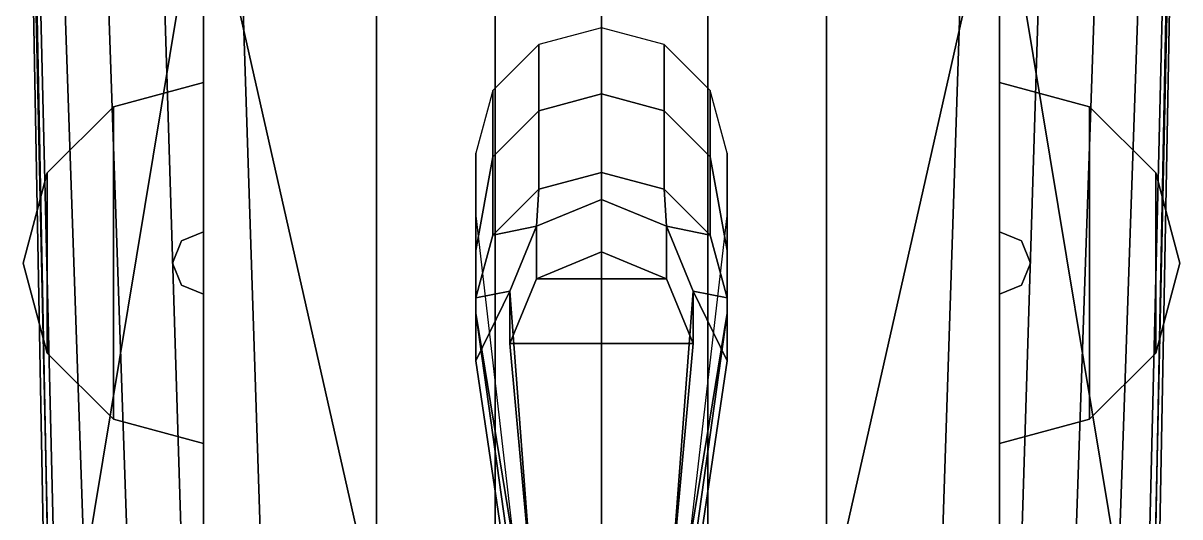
# Model space of a CAD drawing. Extents: x -9 to 9, y -98 to 98.
# Drawn here: x -9.26 to 9.26, y -19.58 to -11.67 of the extents above; entities that cross this region are included whole.
import ezdxf

# ---------------------------------------------------------------- set-up
doc = ezdxf.new("R2010")
doc.units = 0
doc.layers.get('0').update_dxf_attribs({"linetype": 'CONTINUOUS'})
doc.layers.add('SUPERSTRUCTURE', color=3, linetype='CONTINUOUS')

msp = doc.modelspace()

# ---------------------------------------------------------------- linework, layer by layer
for points in [[(-9.14, -8.84, 3.52), (-9.09, -8.84, -1.44), (-8.8, -23.54, -0.89), (-8.87, -23.54, 3.52)], [(-9.11, -8.84, 4.91), (-9.14, -8.84, 3.52), (-8.87, -23.54, 3.52), (-8.79, -23.54, 4.91)], [(-9.09, -8.84, -1.44), (-9.04, -8.84, -2.17), (-8.69, -23.54, -1.82), (-8.8, -23.54, -0.89)], [(-9.04, -8.84, -2.17), (-8.68, -8.84, -3.2), (-8.17, -23.54, -3.2), (-8.69, -23.54, -1.82)], [(-8.68, -8.84, -3.2), (-7.98, -8.84, -4.23), (-7.47, -23.54, -4.05), (-8.17, -23.54, -3.2)], [(-7.98, -8.84, -4.23), (-7.07, -8.84, -4.95), (-6.62, -23.54, -4.65), (-7.47, -23.54, -4.05)], [(-7.07, -8.84, -4.95), (-5.82, -8.84, -5.55), (-5.34, -23.54, -5.18), (-6.62, -23.54, -4.65)], [(-5.82, -8.84, -5.55), (-3.6, -8.84, -5.82), (-3.6, -23.54, -5.5), (-5.34, -23.54, -5.18)], [(-3.6, -8.84, -5.82), (-1.7, -8.84, -5.85), (-1.7, -23.54, -5.74), (-3.6, -23.54, -5.5)], [(0, -23.54, -5.97), (-1.7, -23.54, -5.74), (-1.7, -8.84, -5.85), (0, -8.84, -5.97)], [(0, -8.84, -5.97), (1.7, -8.84, -5.85), (1.7, -23.54, -5.74), (0, -23.54, -5.97)], [(3.6, -23.54, -5.5), (1.7, -23.54, -5.74), (1.7, -8.84, -5.85), (3.6, -8.84, -5.82)], [(5.34, -23.54, -5.18), (3.6, -23.54, -5.5), (3.6, -8.84, -5.82), (5.82, -8.84, -5.55)], [(6.62, -23.54, -4.65), (5.34, -23.54, -5.18), (5.82, -8.84, -5.55), (7.07, -8.84, -4.95)], [(7.47, -23.54, -4.05), (6.62, -23.54, -4.65), (7.07, -8.84, -4.95), (7.98, -8.84, -4.23)], [(8.17, -23.54, -3.2), (7.47, -23.54, -4.05), (7.98, -8.84, -4.23), (8.68, -8.84, -3.2)], [(8.69, -23.54, -1.82), (8.17, -23.54, -3.2), (8.68, -8.84, -3.2), (9.04, -8.84, -2.17)], [(8.8, -23.54, -0.89), (8.69, -23.54, -1.82), (9.04, -8.84, -2.17), (9.09, -8.84, -1.44)], [(8.79, -23.54, 4.91), (8.87, -23.54, 3.52), (9.14, -8.84, 3.52), (9.11, -8.84, 4.91)], [(8.87, -23.54, 3.52), (8.8, -23.54, -0.89), (9.09, -8.84, -1.44), (9.14, -8.84, 3.52)]]:
    msp.add_3dface(points)
at = {"layer": 'SUPERSTRUCTURE'}
for points in [[(-8.79, -23.54, 4.91), (-6.37, -8.92, 4.91), (-6.37, -8.92, 4.91), (-9.11, -8.84, 4.91)], [(6.37, -8.92, 4.91), (8.79, -23.54, 4.91), (9.11, -8.84, 4.91), (6.37, -8.92, 4.91)], [(-8.63, -38.17, 4.91), (-6.37, -39.81, 4.91), (-6.37, -8.92, 4.91), (-8.79, -23.54, 4.91)], [(-6.37, -8.92, 7.26), (-3.51, -21.59, 7.26), (3.51, -21.59, 7.26), (6.37, -8.92, 7.26)], [(-6.37, -8.92, 4.91), (-6.37, -15.01, 4.91), (-6.37, -15.01, 7.26), (-6.37, -8.92, 7.26)], [(-3.51, -21.59, 7.26), (-6.37, -8.92, 7.26), (-6.37, -39.81, 7.26), (-3.51, -37.47, 7.26)], [(6.37, -39.81, 7.26), (6.37, -8.92, 7.26), (3.51, -21.59, 7.26), (3.51, -37.47, 7.26)], [(6.37, -39.81, 4.91), (8.63, -38.17, 4.91), (8.79, -23.54, 4.91), (6.37, -8.92, 4.91)], [(6.37, -15.01, 7.26), (6.37, -15.01, 4.91), (6.37, -8.92, 4.91), (6.37, -8.92, 7.26)], [(0, -11.74, 7.26), (-1.005, -12.009, 7.26), (-1.005, -13.07, 10.76), (0, -12.8, 10.81)], [(1.005, -12.009, 7.26), (0, -11.74, 7.26), (0, -12.8, 10.81), (1.005, -13.07, 10.76)], [(-1.005, -12.009, 7.26), (-1.741, -12.745, 7.26), (-1.741, -13.81, 10.63), (-1.005, -13.07, 10.76)], [(1.741, -12.745, 7.26), (1.005, -12.009, 7.26), (1.005, -13.07, 10.76), (1.741, -13.81, 10.63)], [(-7.815, -13.007, 7.16), (-6.37, -12.62, 7.16), (-6.37, -18.4, 7.16), (-7.815, -18.013, 7.16)], [(-7.815, -18.013, 7.26), (-6.37, -18.4, 7.26), (-6.37, -12.62, 7.26), (-7.815, -13.007, 7.26)], [(-7.815, -13.007, 7.26), (-6.37, -12.62, 7.26), (-6.37, -12.62, 7.16), (-7.815, -13.007, 7.16)], [(-1.741, -12.745, 7.26), (-2.01, -13.75, 7.26), (-2.01, -15.31, 10.45), (-1.741, -13.81, 10.63)], [(2.01, -13.75, 7.26), (1.741, -12.745, 7.26), (1.741, -13.81, 10.63), (2.01, -15.31, 10.45)], [(6.37, -12.62, 7.26), (7.815, -13.007, 7.26), (7.815, -13.007, 7.16), (6.37, -12.62, 7.16)], [(7.815, -13.007, 7.26), (6.37, -12.62, 7.26), (6.37, -18.4, 7.26), (7.815, -18.013, 7.26)], [(7.815, -18.013, 7.16), (6.37, -18.4, 7.16), (6.37, -12.62, 7.16), (7.815, -13.007, 7.16)], [(0, -12.8, 10.81), (-1.005, -13.07, 10.76), (-1.005, -14.329, 17.19), (0, -14.06, 17.25)], [(1.005, -13.07, 10.76), (0, -12.8, 10.81), (0, -14.06, 17.25), (1.005, -14.329, 17.19)], [(-8.873, -14.065, 7.16), (-7.815, -13.007, 7.16), (-7.815, -18.013, 7.16), (-8.873, -16.955, 7.16)], [(-8.873, -16.955, 7.26), (-7.815, -18.013, 7.26), (-7.815, -13.007, 7.26), (-8.873, -14.065, 7.26)], [(-8.873, -14.065, 7.26), (-7.815, -13.007, 7.26), (-7.815, -13.007, 7.16), (-8.873, -14.065, 7.16)], [(-1.005, -13.07, 10.76), (-1.741, -13.81, 10.63), (-1.741, -15.065, 17.03), (-1.005, -14.329, 17.19)], [(1.741, -13.81, 10.63), (1.005, -13.07, 10.76), (1.005, -14.329, 17.19), (1.741, -15.065, 17.03)], [(7.815, -13.007, 7.26), (8.873, -14.065, 7.26), (8.873, -14.065, 7.16), (7.815, -13.007, 7.16)], [(8.873, -14.065, 7.26), (7.815, -13.007, 7.26), (7.815, -18.013, 7.26), (8.873, -16.955, 7.26)], [(8.873, -16.955, 7.16), (7.815, -18.013, 7.16), (7.815, -13.007, 7.16), (8.873, -14.065, 7.16)], [(-2.01, -13.75, 7.26), (-2.01, -14.755, 7.26), (-2.01, -16.315, 10.26), (-2.01, -15.31, 10.45)], [(-1.741, -13.81, 10.63), (-2.01, -15.31, 10.45), (-2.01, -16.07, 16.82), (-1.741, -15.065, 17.03)], [(2.01, -15.31, 10.45), (1.741, -13.81, 10.63), (1.741, -15.065, 17.03), (2.01, -16.07, 16.82)], [(2.01, -14.755, 7.26), (2.01, -13.75, 7.26), (2.01, -15.31, 10.45), (2.01, -16.315, 10.26)], [(-9.26, -15.51, 7.16), (-8.873, -14.065, 7.16), (-8.873, -16.955, 7.16), (-9.26, -15.51, 7.16)], [(-9.26, -15.51, 7.26), (-8.873, -16.955, 7.26), (-8.873, -14.065, 7.26), (-9.26, -15.51, 7.26)], [(-9.26, -15.51, 7.26), (-8.873, -14.065, 7.26), (-8.873, -14.065, 7.16), (-9.26, -15.51, 7.16)], [(0, -14.06, 17.25), (-1.005, -14.329, 17.19), (-1.039, -14.921, 17.06), (0, -14.49, 17.155)], [(1.005, -14.329, 17.19), (0, -14.06, 17.25), (0, -14.49, 17.155), (1.039, -14.921, 17.06)], [(8.873, -14.065, 7.26), (9.26, -15.51, 7.26), (9.26, -15.51, 7.16), (8.873, -14.065, 7.16)], [(9.26, -15.51, 7.26), (8.873, -14.065, 7.26), (8.873, -16.955, 7.26), (9.26, -15.51, 7.26)], [(9.26, -15.51, 7.16), (8.873, -16.955, 7.16), (8.873, -14.065, 7.16), (9.26, -15.51, 7.16)], [(-1.005, -14.329, 17.19), (-1.741, -15.065, 17.03), (-1.039, -14.921, 17.06), (-1.005, -14.329, 17.19)], [(1.741, -15.065, 17.03), (1.005, -14.329, 17.19), (1.039, -14.921, 17.06), (1.741, -15.065, 17.03)], [(0, -14.49, 17.155), (-1.039, -14.921, 17.06), (-1.039, -15.761, 18.98), (0, -15.33, 19.19)], [(1.039, -14.921, 17.06), (0, -14.49, 17.155), (0, -15.33, 19.19), (1.039, -15.761, 18.98)], [(-2.01, -14.755, 7.26), (-1.4, -20.07, 7.26), (-1.4, -20.07, 9.61), (-2.01, -16.315, 10.26)], [(1.4, -20.07, 7.26), (2.01, -14.755, 7.26), (2.01, -16.315, 10.26), (1.4, -20.07, 9.61)], [(-1.741, -15.065, 17.03), (-2.01, -16.07, 16.82), (-1.47, -15.96, 16.84), (-1.039, -14.921, 17.06)], [(-1.039, -14.921, 17.06), (-1.47, -15.96, 16.84), (-1.47, -16.8, 18.49), (-1.039, -15.761, 18.98)], [(1.47, -15.96, 16.84), (1.039, -14.921, 17.06), (1.039, -15.761, 18.98), (1.47, -16.8, 18.49)], [(2.01, -16.07, 16.82), (1.741, -15.065, 17.03), (1.039, -14.921, 17.06), (1.47, -15.96, 16.84)], [(-6.724, -15.156, 4.91), (-6.87, -15.51, 4.91), (-6.87, -15.51, 7.16), (-6.724, -15.156, 7.16)], [(-6.37, -15.01, 4.91), (-6.724, -15.156, 4.91), (-6.724, -15.156, 7.16), (-6.37, -15.01, 7.16)], [(6.724, -15.156, 4.91), (6.37, -15.01, 4.91), (6.37, -15.01, 7.16), (6.724, -15.156, 7.16)], [(6.87, -15.51, 4.91), (6.724, -15.156, 4.91), (6.724, -15.156, 7.16), (6.87, -15.51, 7.16)], [(-2.01, -15.31, 10.45), (-2.01, -16.315, 10.26), (-2.01, -17.075, 16.61), (-2.01, -16.07, 16.82)], [(1.039, -15.761, 18.98), (0, -15.33, 19.19), (0, -15.33, 19.19), (-1.039, -15.761, 18.98)], [(2.01, -16.315, 10.26), (2.01, -15.31, 10.45), (2.01, -16.07, 16.82), (2.01, -17.075, 16.61)], [(-8.873, -16.955, 7.26), (-9.26, -15.51, 7.26), (-9.26, -15.51, 7.16), (-8.873, -16.955, 7.16)], [(-6.87, -15.51, 4.91), (-6.724, -15.864, 4.91), (-6.724, -15.864, 7.16), (-6.87, -15.51, 7.16)], [(6.724, -15.864, 4.91), (6.87, -15.51, 4.91), (6.87, -15.51, 7.16), (6.724, -15.864, 7.16)], [(9.26, -15.51, 7.26), (8.873, -16.955, 7.26), (8.873, -16.955, 7.16), (9.26, -15.51, 7.16)], [(-6.724, -15.864, 4.91), (-6.37, -16.01, 4.91), (-6.37, -16.01, 7.16), (-6.724, -15.864, 7.16)], [(1.47, -16.8, 18.49), (1.039, -15.761, 18.98), (-1.039, -15.761, 18.98), (-1.47, -16.8, 18.49)], [(6.37, -16.01, 4.91), (6.724, -15.864, 4.91), (6.724, -15.864, 7.16), (6.37, -16.01, 7.16)], [(-6.37, -16.01, 4.91), (-6.37, -22.19, 4.91), (-6.37, -22.19, 7.26), (-6.37, -16.01, 7.26)], [(-2.01, -17.075, 16.61), (-1.4, -21.22, 15.74), (-1.1, -20.83, 15.82), (-1.47, -15.96, 16.84)], [(-1.47, -15.96, 16.84), (-2.01, -16.07, 16.82), (-2.01, -17.075, 16.61), (-1.47, -15.96, 16.84)], [(-1.47, -15.96, 16.84), (-1.1, -20.83, 15.82), (-1.1, -20.83, 16.58), (-1.47, -16.8, 18.49)], [(1.4, -21.22, 15.74), (2.01, -17.075, 16.61), (1.47, -15.96, 16.84), (1.1, -20.83, 15.82)], [(1.1, -20.83, 15.82), (1.47, -15.96, 16.84), (1.47, -16.8, 18.49), (1.1, -20.83, 16.58)], [(2.01, -17.075, 16.61), (2.01, -16.07, 16.82), (1.47, -15.96, 16.84), (2.01, -17.075, 16.61)], [(6.37, -22.19, 7.26), (6.37, -22.19, 4.91), (6.37, -16.01, 4.91), (6.37, -16.01, 7.26)], [(-2.01, -16.315, 10.26), (-1.4, -20.71, 12.74), (-1.4, -21.22, 15.74), (-2.01, -17.075, 16.61)], [(-2.01, -16.315, 10.26), (-1.4, -20.07, 9.61), (-1.4, -20.71, 12.74)], [(1.4, -20.71, 12.74), (2.01, -16.315, 10.26), (2.01, -17.075, 16.61), (1.4, -21.22, 15.74)], [(1.4, -20.07, 9.61), (2.01, -16.315, 10.26), (1.4, -20.71, 12.74)], [(1.1, -20.83, 16.58), (1.47, -16.8, 18.49), (-1.47, -16.8, 18.49), (-1.1, -20.83, 16.58)], [(-7.815, -18.013, 7.26), (-8.873, -16.955, 7.26), (-8.873, -16.955, 7.16), (-7.815, -18.013, 7.16)], [(8.873, -16.955, 7.26), (7.815, -18.013, 7.26), (7.815, -18.013, 7.16), (8.873, -16.955, 7.16)], [(-6.37, -18.4, 7.26), (-7.815, -18.013, 7.26), (-7.815, -18.013, 7.16), (-6.37, -18.4, 7.16)], [(7.815, -18.013, 7.26), (6.37, -18.4, 7.26), (6.37, -18.4, 7.16), (7.815, -18.013, 7.16)]]:
    msp.add_3dface(points, dxfattribs=at)

doc.saveas('drawing.dxf')
